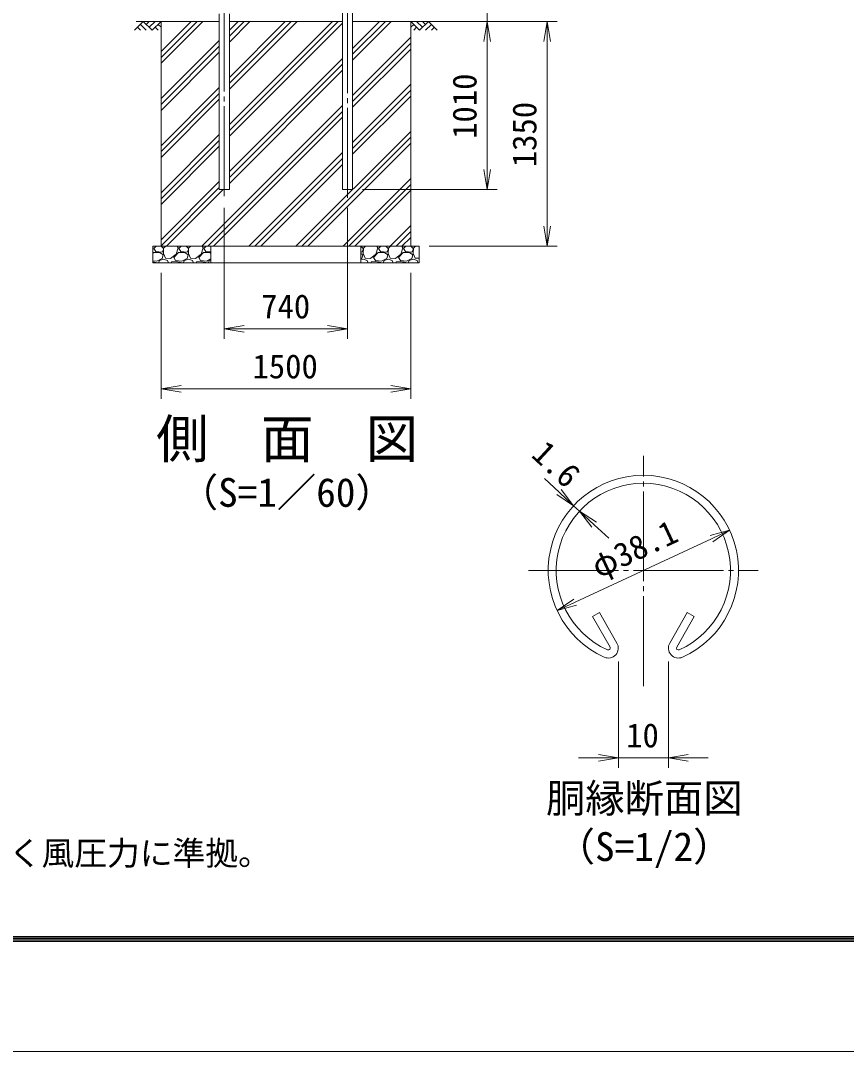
# Model space of a CAD drawing. Units: millimetres, scale not verified, with parts at other scales. Extents: x -12600 to 12600, y -8910 to 8910.
# Drawn here: x -5716 to -756, y -8910 to -2719 of the extents above; entities that cross this region are included whole.
import ezdxf
from ezdxf.enums import TextEntityAlignment as Align

# ---------------------------------------------------------------- set-up
doc = ezdxf.new("R2010")
doc.units = ezdxf.units.MM
doc.header["$LTSCALE"] = 30
doc.linetypes.add('LONG_CHAIN', pattern=[21, 18, -1, 1, -1])
for name, color, linetype, lineweight in [('0-0_D-TTL', 7, 'Continuous', 9), ('0-1_D-TTL-TXT', 7, 'Continuous', 9), ('0-2_D-DCR-HCH', 7, 'Continuous', 9), ('0-3_D-STR1', 1, 'Continuous', 9), ('0-4_D-STR4', 7, 'Continuous', 9), ('0-5_D-BGD', 7, 'Continuous', 9), ('0-6_D-BMK', 2, 'LONG_CHAIN', 9), ('0-9_D-STR-DIM', 7, 'Continuous', 9), ('0-A_0', 7, 'Continuous', 9)]:
    doc.layers.add(name, color=color, linetype=linetype, lineweight=lineweight)
doc.styles.add('ＭＳ ゴシック', font='')
doc.styles.get('ＭＳ ゴシック').set_extended_font_data('MS Gothic')

# ---------------------------------------------------------------- blocks, each defined once
blk = doc.blocks.new('_Open')
at = {"layer": '0-A_0'}
blk.add_line((-30, 5), (0, 0), dxfattribs=at)
blk.add_lwpolyline([(-30, -5), (0, 0), (-30, 0)], dxfattribs=at)

msp = doc.modelspace()

# ---------------------------------------------------------------- linework, layer by layer
at = {"layer": '0-0_D-TTL', "color": 2}
msp.add_lwpolyline([(-12600, 8910), (12600, 8910), (12600, -8910), (-12600, -8910)], close=True, dxfattribs=at)
at = {"layer": '0-0_D-TTL'}
for points in [[(-11790, 8250), (11790, 8250), (11790, -8250), (-11790, -8250)], [(-11782.5, 8242.5), (11782.5, 8242.5), (11782.5, -8242.5), (-11782.5, -8242.5)], [(-11775, 8235), (11775, 8235), (11775, -8235), (-11775, -8235)], [(-11767.5, 8227.5), (11767.5, 8227.5), (11767.5, -8227.5), (-11767.5, -8227.5)], [(-11760, 8220), (11760, 8220), (11760, -8220), (-11760, -8220)]]:
    msp.add_lwpolyline(points, close=True, dxfattribs=at)
at = {"layer": '0-2_D-DCR-HCH'}
for p, q in [((-4979.12, -2723.9), (-5032.33, -2777.11)), ((-4979.12, -2723.9), (-4925.91, -2777.11)), ((-4961.38, -2741.64), (-4943.64, -2723.9)), ((-4943.64, -2759.38), (-4908.17, -2723.9)), ((-4925.91, -2777.11), (-4872.69, -2723.9)), ((-4872.69, -2975.37), (-4621.22, -2723.9)), ((-4872.69, -2940.02), (-4656.58, -2723.9)), ((-4872.69, -2904.66), (-4691.93, -2723.9)), ((-4462.44, -2847.97), (-4338.38, -2723.9)), ((-4462.44, -3130.81), (-4055.54, -2723.9)), ((-4462.44, -2812.61), (-4373.73, -2723.9)), ((-4462.44, -3095.45), (-4090.89, -2723.9)), ((-4462.44, -3378.3), (-3808.05, -2723.9)), ((-4462.44, -2777.26), (-4409.09, -2723.9)), ((-4462.44, -3060.1), (-4126.25, -2723.9)), ((-4462.44, -3342.94), (-3843.4, -2723.9)), ((-3722.44, -2956.5), (-3489.85, -2723.9)), ((-3722.44, -2921.14), (-3525.21, -2723.9)), ((-3722.44, -2885.79), (-3560.56, -2723.9)), ((-3319.48, -2777.11), (-3372.69, -2723.9)), ((-3301.75, -2759.38), (-3337.22, -2723.9)), ((-3266.27, -2723.9), (-3319.48, -2777.11)), ((-3283.92, -2741.73), (-3301.75, -2723.9)), ((-3266.27, -2723.9), (-3213.06, -2777.11)), ((-5014.59, -2759.38), (-4996.77, -2777.11)), ((-4996.86, -2741.64), (-4961.22, -2777.11)), ((-4908.17, -2759.38), (-4890.35, -2777.11)), ((-4890.43, -2741.64), (-4872.69, -2759.3)), ((-4462.44, -3413.65), (-3782.94, -2734.15)), ((-3354.96, -2741.64), (-3372.69, -2759.3)), ((-3337.22, -2759.38), (-3355.04, -2777.11)), ((-3248.53, -2741.64), (-3284.17, -2777.11)), ((-3230.8, -2759.38), (-3248.61, -2777.11)), ((-4872.69, -3187.51), (-4522.94, -2837.76)), ((-3722.44, -3168.63), (-3372.69, -2818.88)), ((-4872.69, -3222.86), (-4522.94, -2873.11)), ((-4872.69, -3258.22), (-4522.94, -2908.47)), ((-3722.44, -3203.98), (-3372.69, -2854.23)), ((-3722.44, -3239.34), (-3372.69, -2889.59)), ((-4462.44, -3625.79), (-3782.94, -2946.29)), ((-4462.44, -3661.14), (-3782.94, -2981.64)), ((-4462.44, -3696.5), (-3782.94, -3017)), ((-4872.69, -3470.35), (-4522.94, -3120.6)), ((-4872.69, -3505.7), (-4522.94, -3155.95)), ((-3722.44, -3451.47), (-3372.69, -3101.72)), ((-3722.44, -3486.83), (-3372.69, -3137.08)), ((-4872.69, -3541.06), (-4522.94, -3191.31)), ((-3722.44, -3522.18), (-3372.69, -3172.43)), ((-4627.72, -4073.9), (-3782.94, -3229.13)), ((-4592.36, -4073.9), (-3782.94, -3264.48)), ((-4557.01, -4073.9), (-3782.94, -3299.84)), ((-4872.69, -3753.19), (-4522.94, -3403.44)), ((-4062.03, -4073.9), (-3372.69, -3384.56)), ((-4872.69, -3788.55), (-4522.94, -3438.8)), ((-4026.68, -4073.9), (-3372.69, -3419.92)), ((-3991.32, -4073.9), (-3372.69, -3455.27)), ((-4872.69, -3823.9), (-4522.94, -3474.15)), ((-4344.88, -4073.9), (-3782.94, -3511.97)), ((-4309.52, -4073.9), (-3782.94, -3547.33)), ((-4274.17, -4073.9), (-3782.94, -3582.68)), ((-4872.69, -4036.04), (-4522.94, -3686.29)), ((-3779.19, -4073.9), (-3372.69, -3667.41)), ((-3743.84, -4073.9), (-3372.69, -3702.76)), ((-4872.69, -4071.39), (-4522.94, -3721.64)), ((-4839.85, -4073.9), (-4499.85, -3733.9)), ((-3708.48, -4073.9), (-3372.69, -3738.12)), ((-3496.35, -4073.9), (-3372.69, -3950.25)), ((-3460.99, -4073.9), (-3372.69, -3985.6)), ((-3425.64, -4073.9), (-3372.69, -4020.96)), ((-4919.99, -4084.01), (-4922.69, -4079.58)), ((-4922.69, -4092.47), (-4919.99, -4084.01)), ((-4902.38, -4073.9), (-4915.49, -4087.01)), ((-4870.49, -4076.51), (-4887.85, -4073.9)), ((-4858.49, -4087.01), (-4870.49, -4076.51)), ((-4856.99, -4085.51), (-4858.49, -4117.01)), ((-4844.28, -4073.9), (-4856.99, -4085.51)), ((-4781.99, -4121.51), (-4769.99, -4084.01)), ((-4769.99, -4084.01), (-4776.16, -4073.9)), ((-4752.38, -4073.9), (-4765.49, -4087.01)), ((-4720.49, -4076.51), (-4737.85, -4073.9)), ((-4708.49, -4087.01), (-4720.49, -4076.51)), ((-4706.99, -4085.51), (-4708.49, -4117.01)), ((-4694.28, -4073.9), (-4706.99, -4085.51)), ((-4631.99, -4121.51), (-4619.99, -4084.01)), ((-4619.99, -4084.01), (-4626.16, -4073.9)), ((-4602.38, -4073.9), (-4615.49, -4087.01)), ((-4572.69, -4076.18), (-4587.85, -4073.9)), ((-3670.49, -4076.51), (-3672.69, -4076.18)), ((-3658.49, -4087.01), (-3670.49, -4076.51)), ((-3656.99, -4085.51), (-3658.49, -4117.01)), ((-3644.28, -4073.9), (-3656.99, -4085.51)), ((-3581.99, -4121.51), (-3569.99, -4084.01)), ((-3569.99, -4084.01), (-3576.16, -4073.9)), ((-3552.38, -4073.9), (-3565.49, -4087.01)), ((-3520.49, -4076.51), (-3537.85, -4073.9)), ((-3508.49, -4087.01), (-3520.49, -4076.51)), ((-3506.99, -4085.51), (-3508.49, -4117.01)), ((-3494.28, -4073.9), (-3506.99, -4085.51)), ((-3431.99, -4121.51), (-3419.99, -4084.01)), ((-3419.99, -4084.01), (-3426.16, -4073.9)), ((-3402.38, -4073.9), (-3415.49, -4087.01)), ((-3370.49, -4076.51), (-3387.85, -4073.9)), ((-3358.49, -4087.01), (-3370.49, -4076.51)), ((-3356.99, -4085.51), (-3358.49, -4117.01)), ((-3344.28, -4073.9), (-3356.99, -4085.51)), ((-4922.69, -4117.18), (-4918.49, -4112.51)), ((-4918.49, -4112.51), (-4879.49, -4112.51)), ((-4915.49, -4087.01), (-4903.49, -4105.01)), ((-4903.49, -4105.01), (-4865.99, -4109.51)), ((-4865.99, -4147.01), (-4897.49, -4163.51)), ((-4879.49, -4112.51), (-4859.99, -4126.01)), ((-4865.99, -4109.51), (-4858.49, -4096.01)), ((-4859.99, -4126.01), (-4865.99, -4147.01)), ((-4858.49, -4096.01), (-4858.49, -4087.01)), ((-4858.49, -4117.01), (-4846.49, -4145.51)), ((-4846.49, -4145.51), (-4814.99, -4147.01)), ((-4814.99, -4147.01), (-4781.99, -4121.51)), ((-4795.49, -4142.51), (-4768.49, -4112.51)), ((-4784.99, -4160.51), (-4795.49, -4142.51)), ((-4768.49, -4112.51), (-4729.49, -4112.51)), ((-4765.49, -4087.01), (-4753.49, -4105.01)), ((-4753.49, -4105.01), (-4715.99, -4109.51)), ((-4715.99, -4147.01), (-4747.49, -4163.51)), ((-4729.49, -4112.51), (-4709.99, -4126.01)), ((-4715.99, -4109.51), (-4708.49, -4096.01)), ((-4709.99, -4126.01), (-4715.99, -4147.01)), ((-4708.49, -4096.01), (-4708.49, -4087.01)), ((-4708.49, -4117.01), (-4696.49, -4145.51)), ((-4696.49, -4145.51), (-4664.99, -4147.01)), ((-4664.99, -4147.01), (-4631.99, -4121.51)), ((-4645.49, -4142.51), (-4618.49, -4112.51)), ((-4634.99, -4160.51), (-4645.49, -4142.51)), ((-4618.49, -4112.51), (-4579.49, -4112.51)), ((-4615.49, -4087.01), (-4603.49, -4105.01)), ((-4603.49, -4105.01), (-4572.69, -4108.7)), ((-4579.49, -4112.51), (-4572.69, -4117.21)), ((-3672.69, -4108.7), (-3665.99, -4109.51)), ((-3672.69, -4117.21), (-3659.99, -4126.01)), ((-3665.99, -4147.01), (-3672.69, -4150.52)), ((-3665.99, -4109.51), (-3658.49, -4096.01)), ((-3659.99, -4126.01), (-3665.99, -4147.01)), ((-3658.49, -4096.01), (-3658.49, -4087.01)), ((-3658.49, -4117.01), (-3646.49, -4145.51)), ((-3646.49, -4145.51), (-3614.99, -4147.01)), ((-3614.99, -4147.01), (-3581.99, -4121.51)), ((-3595.49, -4142.51), (-3568.49, -4112.51)), ((-3584.99, -4160.51), (-3595.49, -4142.51)), ((-3568.49, -4112.51), (-3529.49, -4112.51)), ((-3565.49, -4087.01), (-3553.49, -4105.01)), ((-3553.49, -4105.01), (-3515.99, -4109.51)), ((-3515.99, -4147.01), (-3547.49, -4163.51)), ((-3529.49, -4112.51), (-3509.99, -4126.01)), ((-3515.99, -4109.51), (-3508.49, -4096.01)), ((-3509.99, -4126.01), (-3515.99, -4147.01)), ((-3508.49, -4096.01), (-3508.49, -4087.01)), ((-3508.49, -4117.01), (-3496.49, -4145.51)), ((-3496.49, -4145.51), (-3464.99, -4147.01)), ((-3464.99, -4147.01), (-3431.99, -4121.51)), ((-3445.49, -4142.51), (-3418.49, -4112.51)), ((-3434.99, -4160.51), (-3445.49, -4142.51)), ((-3418.49, -4112.51), (-3379.49, -4112.51)), ((-3415.49, -4087.01), (-3403.49, -4105.01)), ((-3403.49, -4105.01), (-3365.99, -4109.51)), ((-3365.99, -4147.01), (-3397.49, -4163.51)), ((-3379.49, -4112.51), (-3359.99, -4126.01)), ((-3365.99, -4109.51), (-3358.49, -4096.01)), ((-3359.99, -4126.01), (-3365.99, -4147.01)), ((-3358.49, -4096.01), (-3358.49, -4087.01)), ((-3358.49, -4117.01), (-3346.49, -4145.51)), ((-3346.49, -4145.51), (-3322.69, -4146.64)), ((-4897.49, -4163.51), (-4922.69, -4161.49)), ((-4901.99, -4172.51), (-4922.69, -4167.33)), ((-4901.71, -4173.9), (-4901.99, -4172.51)), ((-4888.87, -4173.9), (-4882.49, -4159.01)), ((-4882.49, -4159.01), (-4858.49, -4151.51)), ((-4858.49, -4151.51), (-4834.49, -4160.51)), ((-4834.49, -4160.51), (-4828.31, -4173.9)), ((-4812.7, -4173.9), (-4810.49, -4168.01)), ((-4781.99, -4165.01), (-4810.49, -4168.01)), ((-4747.49, -4163.51), (-4784.99, -4160.51)), ((-4751.99, -4172.51), (-4781.99, -4165.01)), ((-4751.71, -4173.9), (-4751.99, -4172.51)), ((-4738.87, -4173.9), (-4732.49, -4159.01)), ((-4732.49, -4159.01), (-4708.49, -4151.51)), ((-4708.49, -4151.51), (-4684.49, -4160.51)), ((-4684.49, -4160.51), (-4678.31, -4173.9)), ((-4662.7, -4173.9), (-4660.49, -4168.01)), ((-4631.99, -4165.01), (-4660.49, -4168.01)), ((-4597.49, -4163.51), (-4634.99, -4160.51)), ((-4601.99, -4172.51), (-4631.99, -4165.01)), ((-4601.71, -4173.9), (-4601.99, -4172.51)), ((-4572.69, -4150.52), (-4597.49, -4163.51)), ((-4588.87, -4173.9), (-4582.49, -4159.01)), ((-4582.49, -4159.01), (-4572.69, -4155.95)), ((-3672.69, -4155.95), (-3658.49, -4151.51)), ((-3658.49, -4151.51), (-3634.49, -4160.51)), ((-3634.49, -4160.51), (-3628.31, -4173.9)), ((-3612.7, -4173.9), (-3610.49, -4168.01)), ((-3581.99, -4165.01), (-3610.49, -4168.01)), ((-3547.49, -4163.51), (-3584.99, -4160.51)), ((-3551.99, -4172.51), (-3581.99, -4165.01)), ((-3551.71, -4173.9), (-3551.99, -4172.51)), ((-3538.87, -4173.9), (-3532.49, -4159.01)), ((-3532.49, -4159.01), (-3508.49, -4151.51)), ((-3508.49, -4151.51), (-3484.49, -4160.51)), ((-3484.49, -4160.51), (-3478.31, -4173.9)), ((-3462.7, -4173.9), (-3460.49, -4168.01)), ((-3431.99, -4165.01), (-3460.49, -4168.01)), ((-3397.49, -4163.51), (-3434.99, -4160.51)), ((-3401.99, -4172.51), (-3431.99, -4165.01)), ((-3401.71, -4173.9), (-3401.99, -4172.51)), ((-3388.87, -4173.9), (-3382.49, -4159.01)), ((-3382.49, -4159.01), (-3358.49, -4151.51)), ((-3358.49, -4151.51), (-3334.49, -4160.51)), ((-3334.49, -4160.51), (-3328.31, -4173.9))]:
    msp.add_line(p, q, dxfattribs=at)
for points in [[(-4462.44, -3733.9), (-4522.94, -3733.9), (-4522.94, -2723.9), (-4872.69, -2723.9), (-4872.69, -4073.9), (-3372.69, -4073.9), (-3372.69, -2723.9), (-3722.44, -2723.9), (-3722.44, -3733.9), (-3782.94, -3733.9), (-3782.94, -2723.9), (-4462.44, -2723.9)], [(-4572.69, -4173.9), (-4572.69, -4073.9), (-4922.69, -4073.9), (-4922.69, -4173.9)], [(-3322.69, -4173.9), (-3322.69, -4073.9), (-3672.69, -4073.9), (-3672.69, -4173.9)]]:
    msp.add_lwpolyline(points, close=True, dxfattribs=at)
at = {"layer": '0-3_D-STR1'}
for p, q in [((-3722.44, -3733.9), (-3722.44, 6085.1)), ((-3782.94, -2473.9), (-3782.94, -3733.9)), ((-4522.94, -3733.9), (-4522.94, -2677.35)), ((-4462.44, -3733.9), (-4462.44, -2677.35)), ((-4462.44, -3733.9), (-4522.94, -3733.9)), ((-3722.44, -3733.9), (-3782.94, -3733.9)), ((-2280.91, -6298.96), (-2239.23, -6274.9)), ((-2175.64, -6481.31), (-2280.91, -6298.96)), ((-2133.96, -6457.24), (-2239.23, -6274.9)), ((-1816.9, -6457.24), (-1711.63, -6274.9)), ((-1775.22, -6481.31), (-1669.95, -6298.96)), ((-1669.95, -6298.96), (-1711.63, -6274.9))]:
    msp.add_line(p, q, dxfattribs=at)
for centre, radius, start, end in [((-1975.43, -6021.37), 571.5, 294.32478, 245.67522), ((-1975.43, -6021.37), 523.37, 294.32478, 245.67522), ((-2186.06, -6487.32), 60.16, 245.67522, 30), ((-2186.06, -6487.32), 12.03, 245.67522, 30), ((-1764.8, -6487.32), 60.16, 150, 294.32478), ((-1764.8, -6487.32), 12.03, 150, 294.32478)]:
    msp.add_arc(centre, radius, start, end, dxfattribs=at)
at = {"layer": '0-4_D-STR4'}
for p, q in [((-3782.94, -2723.9), (-4462.44, -2723.9)), ((-3372.69, -2723.9), (-3722.44, -2723.9)), ((-3372.69, -4073.9), (-3372.69, -2723.9)), ((-4922.69, -4073.9), (-3322.69, -4073.9)), ((-4922.69, -4073.9), (-4922.69, -4173.9)), ((-3322.69, -4073.9), (-3322.69, -4173.9)), ((-4922.69, -4173.9), (-3322.69, -4173.9))]:
    msp.add_line(p, q, dxfattribs=at)
msp.add_lwpolyline([(-4522.94, -2723.9), (-4872.69, -2723.9), (-4872.69, -4073.9)], dxfattribs=at)
at = {"layer": '0-5_D-BGD'}
for p, q in [((-5022.69, -2723.9), (-4872.69, -2723.9)), ((-3222.69, -2723.9), (-3372.69, -2723.9))]:
    msp.add_line(p, q, dxfattribs=at)
at = {"layer": '0-6_D-BMK'}
for p, q in [((-4492.69, 6216.1), (-4492.69, -3783.9)), ((-3752.69, -3783.9), (-3752.69, 6107.1)), ((-1975.43, -6716.81), (-1975.43, -5332.15)), ((-2664.65, -6021.37), (-1286.21, -6021.37))]:
    msp.add_line(p, q, dxfattribs=at)
at = {"layer": '0-9_D-STR-DIM'}
for p, q in [((-2914.02, -2723.9), (-2914.02, -2423.9)), ((-3312.69, -2723.9), (-2854.02, -2723.9)), ((-3312.69, -2723.9), (-2854.02, -2723.9)), ((-3312.69, -2723.9), (-2494.02, -2723.9)), ((-2914.02, -3613.9), (-2914.02, -2843.9)), ((-2914.02, -2843.9), (-2914.02, -2963.9)), ((-2554.02, -2843.9), (-2554.02, -3953.9)), ((-3662.44, -3733.9), (-2854.02, -3733.9)), ((-4492.69, -3843.9), (-4492.69, -4631.22)), ((-3752.69, -3843.9), (-3752.69, -4631.22)), ((-3262.69, -4073.9), (-2494.02, -4073.9)), ((-4872.69, -4233.9), (-4872.69, -4991.22)), ((-3372.69, -4233.9), (-3372.69, -4991.22)), ((-4372.69, -4571.22), (-3872.69, -4571.22)), ((-4752.69, -4931.22), (-3492.69, -4931.22)), ((-2482.09, -5550.77), (-2570.01, -5469.1)), ((-2358.9, -5665.19), (-2394.16, -5632.44)), ((-2435, -5676.4), (-2434.7, -5676.4)), ((-2399.74, -5709.15), (-2399.44, -5709.15)), ((-2270.98, -5746.86), (-2183.06, -5828.52)), ((-2384.63, -6212.18), (-1566.23, -5830.57)), ((-2125.43, -6569.08), (-2125.43, -7207.48)), ((-1825.43, -6569.08), (-1825.43, -7207.48)), ((-2245.43, -7147.48), (-2365.43, -7147.48)), ((-2125.43, -7147.48), (-1825.43, -7147.48)), ((-1705.43, -7147.48), (-1585.43, -7147.48))]:
    msp.add_line(p, q, dxfattribs=at)

# ---------------------------------------------------------------- block references
at = {"layer": '0-9_D-STR-DIM', "xscale": 4, "yscale": 4}
for p, rotation in [((-2914.02, -2723.9), 90), ((-2914.02, -2723.9), 90), ((-2554.02, -2723.9), 90), ((-2914.02, -3733.9), 270), ((-2554.02, -4073.9), 270), ((-4492.69, -4571.22), 180), ((-4872.69, -4931.22), 180), ((-2394.16, -5632.44), 317.11285), ((-2358.9, -5665.19), 137.11285), ((-1457.47, -5779.86), 24.99865), ((-2493.39, -6262.89), 204.99865), ((-1825.43, -7147.48), 180)]:
    msp.add_blockref('_Open', p, dxfattribs=dict(at, rotation=rotation))
for p in [(-3752.69, -4571.22), (-3372.69, -4931.22), (-2125.43, -7147.48)]:
    msp.add_blockref('_Open', p, dxfattribs=at)

# ---------------------------------------------------------------- texts
at = {"layer": '0-1_D-TTL-TXT', "style": 'ＭＳ ゴシック'}
for s, height, p in [('側\u3000面\u3000図', 230.9, (-4902.39, -5415.28)), ('（S=1／60）', 173.1, (-4765.94, -5691.2)), ('胴縁断面図', 173.1, (-2560.2, -7528.14)), ('（S=1/2）', 173.1, (-2501.72, -7818.46)), ('（設計条件）風荷重：昭和57年改正 建築基準法・同施行令に基づく風圧力に準拠。', 144.3, (-11593.14, -7835.01))]:
    msp.add_text(s, height=height, dxfattribs=at).set_placement(p, align=Align.BOTTOM_LEFT)
at = {"layer": '0-9_D-STR-DIM', "style": 'ＭＳ ゴシック'}
for s, rotation, p in [('1010', 90, (-2934.27, -3429.6)), ('1350', 90, (-2574.27, -3599.6)), ('1.6', 317.113, (-2684.53, -5366.39)), ('φ38.1', 24.999, (-2226.64, -6110.76))]:
    msp.add_text(s, height=144.3, rotation=rotation, dxfattribs=at).set_placement(p, align=Align.BOTTOM_LEFT)
for s, p in [('740', (-4271.19, -4550.97)), ('1500', (-4323.39, -4910.97)), ('10', (-2078.63, -7127.24))]:
    msp.add_text(s, height=144.3, dxfattribs=at).set_placement(p, align=Align.BOTTOM_LEFT)

doc.saveas('drawing.dxf')
